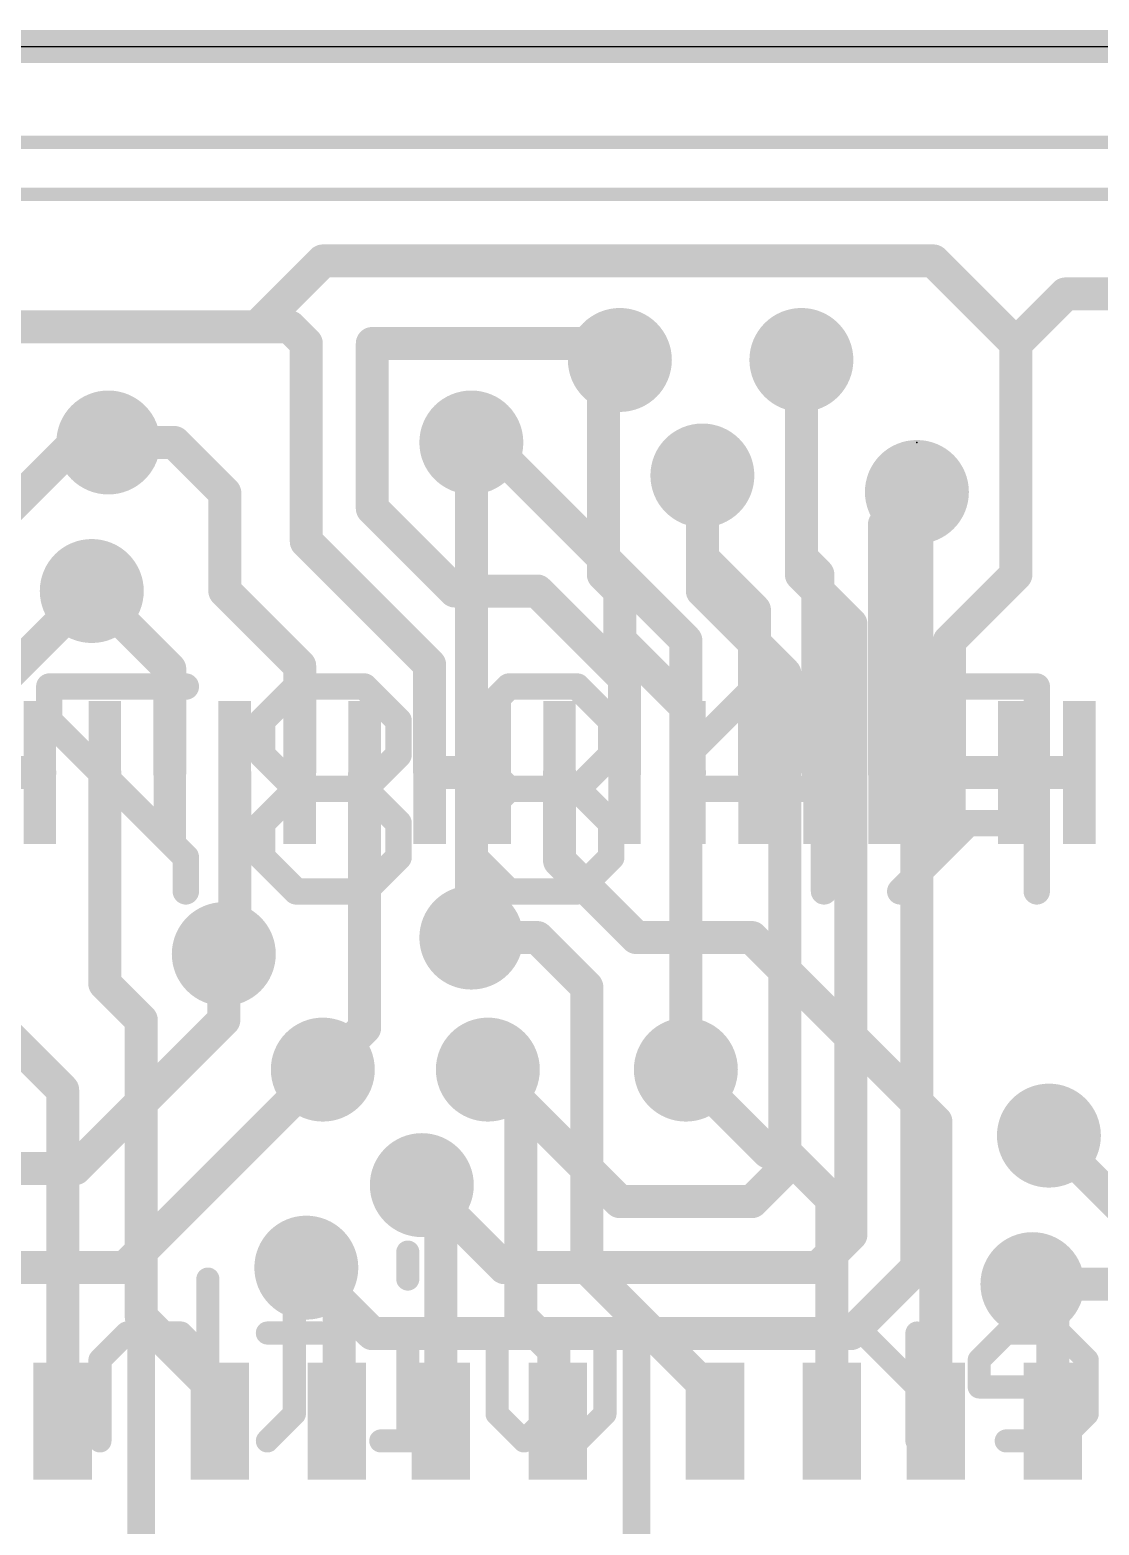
# Model space of a CAD drawing. Extents: x -0.1 to 49.3, y -0.1 to 40.8.
# Drawn here: x 21.61 to 29.84, y 29.26 to 40.77 of the extents above; entities that cross this region are included whole.
import ezdxf

# ---------------------------------------------------------------- set-up
doc = ezdxf.new("R2010")
doc.units = 0
for name, color, linetype in [('1', 12, 'CONTINUOUS'), ('16', 132, 'CONTINUOUS'), ('18', 110, 'CONTINUOUS'), ('20', 53, 'CONTINUOUS'), ('21', 40, 'CONTINUOUS'), ('22', 6, 'CONTINUOUS'), ('23', 53, 'CONTINUOUS')]:
    doc.layers.add(name, color=color, linetype=linetype)

# ---------------------------------------------------------------- blocks, each defined once
blk = doc.blocks.new('RECT')
blk.add_solid([(-0.5, -0.5), (0.5, -0.5), (-0.5, 0.5), (0.5, 0.5)])
blk = doc.blocks.new('ROUNDV')
at = {"const_width": 0.5}
blk.add_lwpolyline([(0, -0.25, 1), (0, 0.25, 1), (0, -0.25)], format="xyb", dxfattribs=at)

msp = doc.modelspace()

# ---------------------------------------------------------------- linework, layer by layer
at = {"layer": '1', "const_width": 0.254}
for points in [[(23.868, 38.989), (23.36, 38.481)], [(28.567, 38.989), (23.868, 38.989)], [(29.202, 38.354), (28.567, 38.989)], [(29.583, 38.735), (29.202, 38.354)], [(32.885, 38.735), (29.583, 38.735)], [(23.36, 38.481), (21.201, 38.481)], [(23.614, 38.481), (23.36, 38.481)], [(23.741, 38.354), (23.614, 38.481)], [(23.741, 36.83), (23.741, 38.354)], [(25.646, 38.354), (24.249, 38.354)], [(24.249, 38.354), (24.249, 37.084)], [(26.027, 38.354), (25.646, 38.354)], [(26.154, 38.227), (26.027, 38.354)], [(29.202, 36.576), (29.202, 38.354)], [(27.551, 38.227), (27.551, 36.703)], [(22.217, 37.592), (22.725, 37.592)], [(23.114, 37.203), (22.725, 37.592)], [(25.138, 37.592), (25.011, 37.592)], [(26.662, 36.068), (25.138, 37.592)], [(26.789, 37.338), (26.789, 36.703)], [(23.114, 36.449), (23.114, 37.203)], [(28.44, 37.211), (28.19, 36.961)], [(24.249, 37.084), (24.884, 36.449)], [(28.19, 36.961), (28.19, 35.052)], [(24.69, 35.881), (23.741, 36.83)], [(26.789, 36.703), (27.19, 36.302)], [(27.551, 36.703), (27.678, 36.576)], [(27.678, 36.576), (27.678, 35.064)], [(28.69, 36.064), (29.202, 36.576)], [(22.69, 35.849), (22.09, 36.449)], [(23.69, 35.873), (23.114, 36.449)], [(24.884, 36.449), (25.519, 36.449)], [(25.519, 36.449), (26.19, 35.778)], [(27.19, 36.302), (27.19, 35.052)], [(26.662, 36.068), (26.662, 35.08)], [(28.69, 35.052), (28.69, 36.064)], [(22.69, 35.052), (22.69, 35.849)], [(23.69, 35.873), (23.69, 35.052)], [(24.69, 35.052), (24.69, 35.881)], [(26.19, 35.778), (26.19, 35.052)], [(21.19, 35.052), (21.69, 35.052)], [(22.19, 35.052), (22.19, 33.428)], [(23.19, 35.052), (23.19, 33.739)], [(24.19, 33.088), (24.19, 35.052)], [(24.69, 35.052), (25.19, 35.052)], [(25.69, 34.373), (25.69, 35.052)], [(26.662, 35.08), (26.69, 35.052)], [(27.678, 35.064), (27.69, 35.052)], [(28.69, 35.052), (29.19, 35.052)], [(29.19, 35.052), (29.69, 35.052)], [(26.281, 33.782), (25.69, 34.373)], [(23.19, 33.739), (23.106, 33.655)], [(25.519, 33.782), (25.011, 33.782)], [(25.9, 33.401), (25.519, 33.782)], [(27.17, 33.782), (26.281, 33.782)], [(28.586, 32.366), (27.17, 33.782)], [(22.19, 33.428), (22.471, 33.147)], [(25.9, 31.242), (25.9, 33.401)], [(21.866, 32.609), (21.201, 33.274)], [(22.471, 33.147), (22.471, 30.861)], [(23.868, 32.766), (24.19, 33.088)], [(25.138, 32.766), (25.392, 32.512)], [(27.297, 32.131), (26.662, 32.766)], [(21.866, 30.06), (21.866, 32.609)], [(25.392, 32.512), (25.392, 30.861)], [(28.586, 30.06), (28.586, 32.366)], [(30.091, 31.623), (29.456, 32.258)], [(27.424, 32.131), (27.297, 32.131)], [(27.786, 31.769), (27.424, 32.131)], [(24.776, 31.731), (24.63, 31.877)], [(27.786, 30.06), (27.786, 31.769)], [(24.776, 30.06), (24.776, 31.731)], [(23.995, 30.988), (23.741, 31.242)], [(26.886, 30.256), (25.9, 31.242)], [(29.486, 30.958), (29.329, 31.115)], [(23.995, 30.079), (23.995, 30.988)], [(29.486, 30.06), (29.486, 30.958)], [(22.471, 30.861), (23.076, 30.256)], [(25.392, 30.861), (25.646, 30.607)], [(25.646, 30.607), (25.646, 30.09)], [(23.076, 30.256), (23.076, 30.06)], [(26.886, 30.06), (26.886, 30.256)], [(23.976, 30.06), (23.995, 30.079)], [(25.646, 30.09), (25.676, 30.06)]]:
    msp.add_lwpolyline(points, dxfattribs=at)
at = {"layer": '1', "const_width": 0.127}
for points in [[(23.868, 39.0525, 1), (23.868, 38.9255)], [(23.9129, 38.9441, 1), (23.8231, 39.0339)], [(28.6119, 39.0339, 1), (28.5221, 38.9441)], [(28.567, 38.9255, 1), (28.567, 39.0525)], [(29.583, 38.7985, 1), (29.583, 38.6715)], [(29.6279, 38.6901, 1), (29.5381, 38.7799)], [(23.36, 38.5445, 1), (23.36, 38.4175)], [(23.3151, 38.5259, 1), (23.4049, 38.4361)], [(23.36, 38.4175, 1), (23.36, 38.5445)], [(23.6589, 38.5259, 1), (23.5691, 38.4361)], [(23.614, 38.4175, 1), (23.614, 38.5445)], [(23.8045, 38.354, 1), (23.6775, 38.354)], [(23.6961, 38.3091, 1), (23.7859, 38.3989)], [(24.249, 38.4175, 1), (24.249, 38.2905)], [(24.3125, 38.354, 1), (24.1855, 38.354)], [(25.646, 38.4175, 1), (25.646, 38.2905)], [(25.646, 38.2905, 1), (25.646, 38.4175)], [(26.0719, 38.3989, 1), (25.9821, 38.3091)], [(26.027, 38.2905, 1), (26.027, 38.4175)], [(29.2655, 38.354, 1), (29.1385, 38.354)], [(29.1571, 38.3989, 1), (29.2469, 38.3091)], [(29.1571, 38.3091, 1), (29.2469, 38.3989)], [(26.1091, 38.1821, 1), (26.1989, 38.2719)], [(27.6145, 38.227, 1), (27.4875, 38.227)], [(22.217, 37.6555, 1), (22.217, 37.5285)], [(22.7699, 37.6369, 1), (22.6801, 37.5471)], [(22.725, 37.5285, 1), (22.725, 37.6555)], [(25.011, 37.6555, 1), (25.011, 37.5285)], [(25.1829, 37.6369, 1), (25.0931, 37.5471)], [(25.138, 37.5285, 1), (25.138, 37.6555)], [(26.8525, 37.338, 1), (26.7255, 37.338)], [(23.1775, 37.203, 1), (23.0505, 37.203)], [(23.0691, 37.1581, 1), (23.1589, 37.2479)], [(28.4849, 37.1661, 1), (28.3951, 37.2559)], [(24.2939, 37.1289, 1), (24.2041, 37.0391)], [(24.1855, 37.084, 1), (24.3125, 37.084)], [(28.2535, 36.961, 1), (28.1265, 36.961)], [(28.1451, 37.0059, 1), (28.2349, 36.9161)], [(23.7859, 36.8749, 1), (23.6961, 36.7851)], [(23.6775, 36.83, 1), (23.8045, 36.83)], [(26.8339, 36.7479, 1), (26.7441, 36.6581)], [(27.5959, 36.7479, 1), (27.5061, 36.6581)], [(26.7255, 36.703, 1), (26.8525, 36.703)], [(27.4875, 36.703, 1), (27.6145, 36.703)], [(27.7415, 36.576, 1), (27.6145, 36.576)], [(27.6331, 36.5311, 1), (27.7229, 36.6209)], [(29.1385, 36.576, 1), (29.2655, 36.576)], [(29.2469, 36.5311, 1), (29.1571, 36.6209)], [(22.1349, 36.4939, 1), (22.0451, 36.4041)], [(23.1589, 36.4939, 1), (23.0691, 36.4041)], [(23.0505, 36.449, 1), (23.1775, 36.449)], [(24.884, 36.5125, 1), (24.884, 36.3855)], [(24.8391, 36.4041, 1), (24.9289, 36.4939)], [(25.5639, 36.4939, 1), (25.4741, 36.4041)], [(25.519, 36.3855, 1), (25.519, 36.5125)], [(27.2535, 36.302, 1), (27.1265, 36.302)], [(27.1451, 36.2571, 1), (27.2349, 36.3469)], [(26.7255, 36.068, 1), (26.5985, 36.068)], [(26.6171, 36.0231, 1), (26.7069, 36.1129)], [(28.7535, 36.064, 1), (28.6265, 36.064)], [(28.6451, 36.1089, 1), (28.7349, 36.0191)], [(22.7535, 35.849, 1), (22.6265, 35.849)], [(22.6451, 35.8041, 1), (22.7349, 35.8939)], [(23.7535, 35.873, 1), (23.6265, 35.873)], [(23.6451, 35.8281, 1), (23.7349, 35.9179)], [(24.7535, 35.881, 1), (24.6265, 35.881)], [(24.6451, 35.8361, 1), (24.7349, 35.9259)], [(26.2535, 35.778, 1), (26.1265, 35.778)], [(26.1451, 35.7331, 1), (26.2349, 35.8229)], [(21.69, 34.9885, 1), (21.69, 35.1155)], [(22.2535, 35.052, 1), (22.1265, 35.052)], [(22.6265, 35.052, 1), (22.7535, 35.052)], [(23.2535, 35.052, 1), (23.1265, 35.052)], [(23.6265, 35.052, 1), (23.7535, 35.052)], [(24.2535, 35.052, 1), (24.1265, 35.052)], [(24.69, 35.1155, 1), (24.69, 34.9885)], [(24.6265, 35.052, 1), (24.7535, 35.052)], [(25.19, 34.9885, 1), (25.19, 35.1155)], [(25.7535, 35.052, 1), (25.6265, 35.052)], [(26.1265, 35.052, 1), (26.2535, 35.052)], [(26.7069, 35.1249, 1), (26.6171, 35.0351)], [(26.5985, 35.08, 1), (26.7255, 35.08)], [(26.6451, 35.0071, 1), (26.7349, 35.0969)], [(27.1265, 35.052, 1), (27.2535, 35.052)], [(27.7229, 35.1089, 1), (27.6331, 35.0191)], [(27.6145, 35.064, 1), (27.7415, 35.064)], [(27.6451, 35.0071, 1), (27.7349, 35.0969)], [(28.1265, 35.052, 1), (28.2535, 35.052)], [(28.69, 35.1155, 1), (28.69, 34.9885)], [(28.6265, 35.052, 1), (28.7535, 35.052)], [(29.19, 35.1155, 1), (29.19, 34.9885)], [(29.19, 34.9885, 1), (29.19, 35.1155)], [(29.69, 34.9885, 1), (29.69, 35.1155)], [(25.7349, 34.4179, 1), (25.6451, 34.3281)], [(25.6265, 34.373, 1), (25.7535, 34.373)], [(23.2349, 33.6941, 1), (23.1451, 33.7839)], [(25.011, 33.8455, 1), (25.011, 33.7185)], [(25.5639, 33.8269, 1), (25.4741, 33.7371)], [(25.519, 33.7185, 1), (25.519, 33.8455)], [(26.281, 33.8455, 1), (26.281, 33.7185)], [(26.2361, 33.7371, 1), (26.3259, 33.8269)], [(27.2149, 33.8269, 1), (27.1251, 33.7371)], [(27.17, 33.7185, 1), (27.17, 33.8455)], [(23.0611, 33.6999, 1), (23.1509, 33.6101)], [(23.1265, 33.739, 1), (23.2535, 33.739)], [(22.2349, 33.4729, 1), (22.1451, 33.3831)], [(22.1265, 33.428, 1), (22.2535, 33.428)], [(25.9635, 33.401, 1), (25.8365, 33.401)], [(25.8551, 33.3561, 1), (25.9449, 33.4459)], [(22.5345, 33.147, 1), (22.4075, 33.147)], [(22.4261, 33.1021, 1), (22.5159, 33.1919)], [(24.1265, 33.088, 1), (24.2535, 33.088)], [(24.2349, 33.0431, 1), (24.1451, 33.1329)], [(23.8231, 32.8109, 1), (23.9129, 32.7211)], [(25.1829, 32.8109, 1), (25.0931, 32.7211)], [(26.7069, 32.8109, 1), (26.6171, 32.7211)], [(21.9295, 32.609, 1), (21.8025, 32.609)], [(21.8211, 32.5641, 1), (21.9109, 32.6539)], [(25.4555, 32.512, 1), (25.3285, 32.512)], [(25.3471, 32.4671, 1), (25.4369, 32.5569)], [(28.6495, 32.366, 1), (28.5225, 32.366)], [(28.5411, 32.3211, 1), (28.6309, 32.4109)], [(29.5009, 32.3029, 1), (29.4111, 32.2131)], [(27.297, 32.1945, 1), (27.297, 32.0675)], [(27.2521, 32.0861, 1), (27.3419, 32.1759)], [(27.4689, 32.1759, 1), (27.3791, 32.0861)], [(27.424, 32.0675, 1), (27.424, 32.1945)], [(24.6749, 31.9219, 1), (24.5851, 31.8321)], [(27.8495, 31.769, 1), (27.7225, 31.769)], [(27.7411, 31.7241, 1), (27.8309, 31.8139)], [(24.8395, 31.731, 1), (24.7125, 31.731)], [(24.7311, 31.6861, 1), (24.8209, 31.7759)], [(23.7859, 31.2869, 1), (23.6961, 31.1971)], [(25.9449, 31.2869, 1), (25.8551, 31.1971)], [(25.8365, 31.242, 1), (25.9635, 31.242)], [(29.3739, 31.1599, 1), (29.2841, 31.0701)], [(24.0585, 30.988, 1), (23.9315, 30.988)], [(23.9501, 30.9431, 1), (24.0399, 31.0329)], [(29.5495, 30.958, 1), (29.4225, 30.958)], [(22.5159, 30.9059, 1), (22.4261, 30.8161)], [(25.4369, 30.9059, 1), (25.3471, 30.8161)], [(29.4411, 30.9131, 1), (29.5309, 31.0029)], [(22.4075, 30.861, 1), (22.5345, 30.861)], [(25.3285, 30.861, 1), (25.4555, 30.861)], [(25.7095, 30.607, 1), (25.5825, 30.607)], [(25.6011, 30.5621, 1), (25.6909, 30.6519)], [(23.1395, 30.256, 1), (23.0125, 30.256)], [(26.9495, 30.256, 1), (26.8225, 30.256)], [(23.0311, 30.2111, 1), (23.1209, 30.3009)], [(26.8411, 30.2111, 1), (26.9309, 30.3009)], [(23.9311, 30.1049, 1), (24.0209, 30.0151)], [(24.0399, 30.0341, 1), (23.9501, 30.1239)], [(25.6909, 30.1349, 1), (25.6011, 30.0451)], [(25.5825, 30.09, 1), (25.7095, 30.09)], [(25.6311, 30.0151, 1), (25.7209, 30.1049)], [(21.8025, 30.06, 1), (21.9295, 30.06)], [(23.0125, 30.06, 1), (23.1395, 30.06)], [(23.9315, 30.079, 1), (24.0585, 30.079)], [(24.7125, 30.06, 1), (24.8395, 30.06)], [(26.8225, 30.06, 1), (26.9495, 30.06)], [(27.7225, 30.06, 1), (27.8495, 30.06)], [(28.5225, 30.06, 1), (28.6495, 30.06)], [(29.4225, 30.06, 1), (29.5495, 30.06)]]:
    msp.add_lwpolyline(points, format="xyb", dxfattribs=at)
at = {"layer": '16', "const_width": 0.254}
for points in [[(49.133, 40.64), (0.254, 40.64)], [(26.027, 38.1), (26.154, 38.227)], [(27.551, 36.576), (27.551, 38.227)], [(26.027, 36.576), (26.027, 38.1)], [(19.296, 34.925), (21.963, 37.592)], [(21.963, 37.592), (22.217, 37.592)], [(25.011, 33.782), (25.011, 37.592)], [(26.789, 36.449), (26.789, 37.338)], [(28.44, 31.242), (28.44, 37.211)], [(26.154, 36.449), (26.027, 36.576)], [(27.932, 36.195), (27.551, 36.576)], [(21.201, 35.56), (22.09, 36.449)], [(26.154, 36.068), (26.154, 36.449)], [(27.424, 35.814), (26.789, 36.449)], [(27.932, 31.496), (27.932, 36.195)], [(26.662, 35.56), (26.154, 36.068)], [(27.424, 32.004), (27.424, 35.814)], [(26.662, 32.766), (26.662, 35.56)], [(23.106, 33.655), (23.106, 33.147)], [(23.106, 33.147), (21.963, 32.004)], [(22.344, 31.242), (23.868, 32.766)], [(25.138, 32.766), (26.154, 31.75)], [(29.456, 32.258), (30.091, 31.623)], [(21.963, 32.004), (21.074, 32.004)], [(27.17, 31.75), (27.424, 32.004)], [(24.63, 31.877), (25.265, 31.242)], [(26.154, 31.75), (27.17, 31.75)], [(27.678, 31.242), (27.932, 31.496)], [(18.788, 31.242), (22.344, 31.242)], [(23.741, 31.242), (24.249, 30.734)], [(25.265, 31.242), (27.678, 31.242)], [(27.932, 30.734), (28.44, 31.242)], [(29.329, 31.115), (32.123, 31.115)], [(24.249, 30.734), (27.932, 30.734)]]:
    msp.add_lwpolyline(points, dxfattribs=at)
at = {"layer": '16', "const_width": 0.127}
for points in [[(26.1989, 38.1821, 1), (26.1091, 38.2719)], [(27.6145, 38.227, 1), (27.4875, 38.227)], [(26.0905, 38.1, 1), (25.9635, 38.1)], [(25.9821, 38.1449, 1), (26.0719, 38.0551)], [(21.963, 37.6555, 1), (21.963, 37.5285)], [(22.0079, 37.5471, 1), (21.9181, 37.6369)], [(22.217, 37.5285, 1), (22.217, 37.6555)], [(25.0745, 37.592, 1), (24.9475, 37.592)], [(26.8525, 37.338, 1), (26.7255, 37.338)], [(28.5035, 37.211, 1), (28.3765, 37.211)], [(26.0719, 36.6209, 1), (25.9821, 36.5311)], [(25.9635, 36.576, 1), (26.0905, 36.576)], [(27.5959, 36.6209, 1), (27.5061, 36.5311)], [(27.4875, 36.576, 1), (27.6145, 36.576)], [(22.1349, 36.4041, 1), (22.0451, 36.4939)], [(26.2175, 36.449, 1), (26.0905, 36.449)], [(26.1091, 36.4041, 1), (26.1989, 36.4939)], [(26.8339, 36.4939, 1), (26.7441, 36.4041)], [(26.7255, 36.449, 1), (26.8525, 36.449)], [(27.9955, 36.195, 1), (27.8685, 36.195)], [(27.8871, 36.1501, 1), (27.9769, 36.2399)], [(26.1989, 36.1129, 1), (26.1091, 36.0231)], [(26.0905, 36.068, 1), (26.2175, 36.068)], [(27.4875, 35.814, 1), (27.3605, 35.814)], [(27.3791, 35.7691, 1), (27.4689, 35.8589)], [(26.7255, 35.56, 1), (26.5985, 35.56)], [(26.6171, 35.5151, 1), (26.7069, 35.6049)], [(24.9475, 33.782, 1), (25.0745, 33.782)], [(23.1695, 33.655, 1), (23.0425, 33.655)], [(23.1509, 33.1021, 1), (23.0611, 33.1919)], [(23.0425, 33.147, 1), (23.1695, 33.147)], [(23.9129, 32.7211, 1), (23.8231, 32.8109)], [(25.1829, 32.8109, 1), (25.0931, 32.7211)], [(26.5985, 32.766, 1), (26.7255, 32.766)], [(29.5009, 32.3029, 1), (29.4111, 32.2131)], [(21.9181, 32.0489, 1), (22.0079, 31.9591)], [(21.963, 31.9405, 1), (21.963, 32.0675)], [(27.4689, 31.9591, 1), (27.3791, 32.0489)], [(24.6749, 31.9219, 1), (24.5851, 31.8321)], [(27.3605, 32.004, 1), (27.4875, 32.004)], [(26.154, 31.8135, 1), (26.154, 31.6865)], [(27.17, 31.6865, 1), (27.17, 31.8135)], [(26.1091, 31.7051, 1), (26.1989, 31.7949)], [(27.1251, 31.7949, 1), (27.2149, 31.7051)], [(27.8685, 31.496, 1), (27.9955, 31.496)], [(27.9769, 31.4511, 1), (27.8871, 31.5409)], [(22.2991, 31.2869, 1), (22.3889, 31.1971)], [(22.344, 31.1785, 1), (22.344, 31.3055)], [(23.7859, 31.2869, 1), (23.6961, 31.1971)], [(25.265, 31.3055, 1), (25.265, 31.1785)], [(25.2201, 31.1971, 1), (25.3099, 31.2869)], [(27.6331, 31.2869, 1), (27.7229, 31.1971)], [(27.678, 31.1785, 1), (27.678, 31.3055)], [(28.3765, 31.242, 1), (28.5035, 31.242)], [(28.4849, 31.1971, 1), (28.3951, 31.2869)], [(29.329, 31.1785, 1), (29.329, 31.0515)], [(24.249, 30.7975, 1), (24.249, 30.6705)], [(24.2041, 30.6891, 1), (24.2939, 30.7789)], [(27.8871, 30.7789, 1), (27.9769, 30.6891)], [(27.932, 30.6705, 1), (27.932, 30.7975)]]:
    msp.add_lwpolyline(points, format="xyb", dxfattribs=at)
at = {"layer": '20'}
msp.add_line((2.54, 40.64), (45.72, 40.64), dxfattribs=at)
at = {"layer": '21'}
for points, const_width in [([(38.79, 39.902), (18.09, 39.902)], 0.1016), ([(18.49, 39.502), (38.39, 39.502)], 0.1016), ([(22.466, 30.61), (22.466, 27.81)], 0.2032), ([(22.476, 27.81), (22.476, 30.61)], 0.2032), ([(26.276, 30.61), (26.276, 27.81)], 0.2032), ([(26.286, 27.81), (26.286, 30.61)], 0.2032)]:
    msp.add_lwpolyline(points, dxfattribs=dict(at, const_width=const_width))
at = {"layer": '21', "const_width": 0.1016}
for points in [[(22.5168, 30.61, 1), (22.4152, 30.61)], [(22.5268, 30.61, 1), (22.4252, 30.61)], [(26.3268, 30.61, 1), (26.2252, 30.61)], [(26.3368, 30.61, 1), (26.2352, 30.61)]]:
    msp.add_lwpolyline(points, format="xyb", dxfattribs=at)
at = {"layer": '22'}
for points, const_width in [([(22.8138, 35.7137), (21.763, 35.7137)], 0.2032), ([(21.763, 35.7137), (21.763, 35.4511)], 0.2032), ([(23.6629, 35.7137), (23.4002, 35.4511)], 0.2032), ([(24.1882, 35.7137), (23.6629, 35.7137)], 0.2032), ([(24.4509, 35.4511), (24.1882, 35.7137)], 0.2032), ([(25.3, 35.7137), (25.0373, 35.4511)], 0.2032), ([(25.8254, 35.7137), (25.3, 35.7137)], 0.2032), ([(26.0881, 35.4511), (25.8254, 35.7137)], 0.2032), ([(27.1999, 35.7137), (26.6745, 35.1884)], 0.2032), ([(27.7252, 35.1884), (27.1999, 35.7137)], 0.2032), ([(28.5743, 35.7137), (28.3116, 35.4511)], 0.2032), ([(29.3624, 35.7137), (28.5743, 35.7137)], 0.2032), ([(29.3624, 34.1376), (29.3624, 35.7137)], 0.2032), ([(21.763, 35.4511), (22.8138, 34.4003)], 0.2032), ([(23.4002, 35.4511), (23.4002, 35.1884)], 0.2032), ([(24.4509, 35.1884), (24.4509, 35.4511)], 0.2032), ([(25.0373, 35.4511), (25.0373, 35.1884)], 0.2032), ([(26.0881, 35.1884), (26.0881, 35.4511)], 0.2032), ([(28.3116, 35.4511), (28.3116, 34.9257)], 0.2032), ([(23.4002, 35.1884), (23.6629, 34.9257)], 0.2032), ([(24.1882, 34.9257), (24.4509, 35.1884)], 0.2032), ([(25.0373, 35.1884), (25.3, 34.9257)], 0.2032), ([(25.8254, 34.9257), (26.0881, 35.1884)], 0.2032), ([(26.6745, 35.1884), (26.6745, 34.1376)], 0.2032), ([(27.7252, 34.1376), (27.7252, 35.1884)], 0.2032), ([(23.6629, 34.9257), (23.4002, 34.663)], 0.2032), ([(24.1882, 34.9257), (23.6629, 34.9257)], 0.2032), ([(24.4509, 34.663), (24.1882, 34.9257)], 0.2032), ([(25.3, 34.9257), (25.0373, 34.663)], 0.2032), ([(25.8254, 34.9257), (25.3, 34.9257)], 0.2032), ([(26.0881, 34.663), (25.8254, 34.9257)], 0.2032), ([(27.7252, 34.9257), (26.6745, 34.9257)], 0.2032), ([(28.3116, 34.9257), (28.5743, 34.663)], 0.2032), ([(23.4002, 34.663), (23.4002, 34.4003)], 0.2032), ([(24.4509, 34.4003), (24.4509, 34.663)], 0.2032), ([(25.0373, 34.663), (25.0373, 34.4003)], 0.2032), ([(26.0881, 34.4003), (26.0881, 34.663)], 0.2032), ([(28.837, 34.663), (28.3116, 34.1376)], 0.2032), ([(28.5743, 34.663), (29.3624, 34.663)], 0.2032), ([(22.8138, 34.4003), (22.8138, 34.1376)], 0.2032), ([(23.4002, 34.4003), (23.6629, 34.1376)], 0.2032), ([(24.1882, 34.1376), (24.4509, 34.4003)], 0.2032), ([(25.0373, 34.4003), (25.3, 34.1376)], 0.2032), ([(25.8254, 34.1376), (26.0881, 34.4003)], 0.2032), ([(23.6629, 34.1376), (24.1882, 34.1376)], 0.2032), ([(25.3, 34.1376), (25.8254, 34.1376)], 0.2032), ([(24.5221, 31.3618), (24.5221, 31.1542)], 0.1778), ([(22.9834, 31.1542), (22.9834, 29.9085)], 0.1778), ([(23.6489, 30.9466), (23.6489, 30.1161)], 0.1778), ([(22.3606, 30.7389), (22.153, 30.5313)], 0.1778), ([(22.7758, 30.7389), (22.3606, 30.7389)], 0.1778), ([(22.9834, 30.5313), (22.7758, 30.7389)], 0.1778), ([(23.8566, 30.7389), (23.4413, 30.7389)], 0.1778), ([(24.7297, 30.7389), (24.5221, 30.7389)], 0.1778), ([(24.5221, 30.7389), (24.5221, 29.9085)], 0.1778), ([(25.209, 30.1161), (25.209, 30.7389)], 0.1778), ([(26.0394, 30.7389), (26.0394, 30.1161)], 0.1778), ([(28.0254, 30.7389), (27.8178, 30.7389)], 0.1778), ([(28.4406, 30.3237), (28.0254, 30.7389)], 0.1778), ([(28.4406, 29.9085), (28.4406, 30.7389)], 0.1778), ([(29.1275, 30.7389), (28.9199, 30.5313)], 0.1778), ([(29.5427, 30.7389), (29.1275, 30.7389)], 0.1778), ([(29.7503, 30.5313), (29.5427, 30.7389)], 0.1778), ([(22.153, 30.5313), (22.153, 29.9085)], 0.1778), ([(28.9199, 30.5313), (28.9199, 30.3237)], 0.1778), ([(29.7503, 30.1161), (29.7503, 30.5313)], 0.1778), ([(28.9199, 30.3237), (29.7503, 30.3237)], 0.1778), ([(23.6489, 30.1161), (23.4413, 29.9085)], 0.1778), ([(25.4166, 29.9085), (25.209, 30.1161)], 0.1778), ([(25.6242, 30.1161), (25.4166, 29.9085)], 0.1778), ([(25.8318, 29.9085), (25.6242, 30.1161)], 0.1778), ([(26.0394, 30.1161), (25.8318, 29.9085)], 0.1778), ([(29.5427, 29.9085), (29.7503, 30.1161)], 0.1778), ([(24.7297, 29.9085), (24.3145, 29.9085)], 0.1778), ([(29.1275, 29.9085), (29.5427, 29.9085)], 0.1778)]:
    msp.add_lwpolyline(points, dxfattribs=dict(at, const_width=const_width))
for points, const_width in [([(21.763, 35.7645, 1), (21.763, 35.6629)], 0.1016), ([(21.8138, 35.7137, 1), (21.7122, 35.7137)], 0.1016), ([(22.8138, 35.6629, 1), (22.8138, 35.7645)], 0.1016), ([(23.6629, 35.7645, 1), (23.6629, 35.6629)], 0.1016), ([(23.6988, 35.6778, 1), (23.6269, 35.7497)], 0.1016), ([(24.2242, 35.7497, 1), (24.1523, 35.6778)], 0.1016), ([(24.1882, 35.6629, 1), (24.1882, 35.7645)], 0.1016), ([(25.3, 35.7645, 1), (25.3, 35.6629)], 0.1016), ([(25.3359, 35.6778, 1), (25.2641, 35.7497)], 0.1016), ([(25.8613, 35.7497, 1), (25.7895, 35.6778)], 0.1016), ([(25.8254, 35.6629, 1), (25.8254, 35.7645)], 0.1016), ([(27.2358, 35.7497, 1), (27.1639, 35.6778)], 0.1016), ([(27.2358, 35.6778, 1), (27.1639, 35.7497)], 0.1016), ([(28.5743, 35.7645, 1), (28.5743, 35.6629)], 0.1016), ([(28.6102, 35.6778, 1), (28.5384, 35.7497)], 0.1016), ([(29.4132, 35.7137, 1), (29.3116, 35.7137)], 0.1016), ([(29.3624, 35.6629, 1), (29.3624, 35.7645)], 0.1016), ([(21.7989, 35.487, 1), (21.7271, 35.4151)], 0.1016), ([(21.7122, 35.4511, 1), (21.8138, 35.4511)], 0.1016), ([(23.3642, 35.487, 1), (23.4361, 35.4151)], 0.1016), ([(23.451, 35.4511, 1), (23.3494, 35.4511)], 0.1016), ([(24.5017, 35.4511, 1), (24.4001, 35.4511)], 0.1016), ([(24.415, 35.4151, 1), (24.4869, 35.487)], 0.1016), ([(25.0881, 35.4511, 1), (24.9865, 35.4511)], 0.1016), ([(25.0014, 35.487, 1), (25.0732, 35.4151)], 0.1016), ([(26.1389, 35.4511, 1), (26.0373, 35.4511)], 0.1016), ([(26.0522, 35.4151, 1), (26.124, 35.487)], 0.1016), ([(28.3624, 35.4511, 1), (28.2608, 35.4511)], 0.1016), ([(28.2757, 35.487, 1), (28.3476, 35.4151)], 0.1016), ([(23.4361, 35.2243, 1), (23.3642, 35.1524)], 0.1016), ([(23.3494, 35.1884, 1), (23.451, 35.1884)], 0.1016), ([(24.4001, 35.1884, 1), (24.5017, 35.1884)], 0.1016), ([(24.4869, 35.1524, 1), (24.415, 35.2243)], 0.1016), ([(25.0732, 35.2243, 1), (25.0014, 35.1524)], 0.1016), ([(24.9865, 35.1884, 1), (25.0881, 35.1884)], 0.1016), ([(26.0373, 35.1884, 1), (26.1389, 35.1884)], 0.1016), ([(26.124, 35.1524, 1), (26.0522, 35.2243)], 0.1016), ([(26.7253, 35.1884, 1), (26.6237, 35.1884)], 0.1016), ([(26.6386, 35.2243, 1), (26.7104, 35.1524)], 0.1016), ([(27.776, 35.1884, 1), (27.6744, 35.1884)], 0.1016), ([(27.6893, 35.1524, 1), (27.7612, 35.2243)], 0.1016), ([(23.6629, 34.9765, 1), (23.6629, 34.8749)], 0.1016), ([(23.6988, 34.8898, 1), (23.6269, 34.9616)], 0.1016), ([(23.6269, 34.8898, 1), (23.6988, 34.9616)], 0.1016), ([(24.2242, 34.9616, 1), (24.1523, 34.8898)], 0.1016), ([(24.1523, 34.9616, 1), (24.2242, 34.8898)], 0.1016), ([(24.1882, 34.8749, 1), (24.1882, 34.9765)], 0.1016), ([(25.3, 34.9765, 1), (25.3, 34.8749)], 0.1016), ([(25.3359, 34.8898, 1), (25.2641, 34.9616)], 0.1016), ([(25.2641, 34.8898, 1), (25.3359, 34.9616)], 0.1016), ([(25.8613, 34.9616, 1), (25.7895, 34.8898)], 0.1016), ([(25.7895, 34.9616, 1), (25.8613, 34.8898)], 0.1016), ([(25.8254, 34.8749, 1), (25.8254, 34.9765)], 0.1016), ([(26.6745, 34.9765, 1), (26.6745, 34.8749)], 0.1016), ([(27.7252, 34.8749, 1), (27.7252, 34.9765)], 0.1016), ([(28.3476, 34.9616, 1), (28.2757, 34.8898)], 0.1016), ([(28.2608, 34.9257, 1), (28.3624, 34.9257)], 0.1016), ([(23.3642, 34.6989, 1), (23.4361, 34.6271)], 0.1016), ([(23.451, 34.663, 1), (23.3494, 34.663)], 0.1016), ([(24.5017, 34.663, 1), (24.4001, 34.663)], 0.1016), ([(24.415, 34.6271, 1), (24.4869, 34.6989)], 0.1016), ([(25.0881, 34.663, 1), (24.9865, 34.663)], 0.1016), ([(25.0014, 34.6989, 1), (25.0732, 34.6271)], 0.1016), ([(26.1389, 34.663, 1), (26.0373, 34.663)], 0.1016), ([(26.0522, 34.6271, 1), (26.124, 34.6989)], 0.1016), ([(28.5743, 34.7138, 1), (28.5743, 34.6122)], 0.1016), ([(28.5384, 34.6271, 1), (28.6102, 34.6989)], 0.1016), ([(28.8729, 34.6271, 1), (28.8011, 34.6989)], 0.1016), ([(29.3624, 34.6122, 1), (29.3624, 34.7138)], 0.1016), ([(22.8646, 34.4003, 1), (22.763, 34.4003)], 0.1016), ([(22.7779, 34.3644, 1), (22.8497, 34.4362)], 0.1016), ([(23.4361, 34.4362, 1), (23.3642, 34.3644)], 0.1016), ([(23.3494, 34.4003, 1), (23.451, 34.4003)], 0.1016), ([(24.4001, 34.4003, 1), (24.5017, 34.4003)], 0.1016), ([(24.4869, 34.3644, 1), (24.415, 34.4362)], 0.1016), ([(25.0732, 34.4362, 1), (25.0014, 34.3644)], 0.1016), ([(24.9865, 34.4003, 1), (25.0881, 34.4003)], 0.1016), ([(26.0373, 34.4003, 1), (26.1389, 34.4003)], 0.1016), ([(26.124, 34.3644, 1), (26.0522, 34.4362)], 0.1016), ([(22.763, 34.1376, 1), (22.8646, 34.1376)], 0.1016), ([(23.6629, 34.1884, 1), (23.6629, 34.0868)], 0.1016), ([(23.6269, 34.1017, 1), (23.6988, 34.1735)], 0.1016), ([(24.1523, 34.1735, 1), (24.2242, 34.1017)], 0.1016), ([(24.1882, 34.0868, 1), (24.1882, 34.1884)], 0.1016), ([(25.3, 34.1884, 1), (25.3, 34.0868)], 0.1016), ([(25.2641, 34.1017, 1), (25.3359, 34.1735)], 0.1016), ([(25.7895, 34.1735, 1), (25.8613, 34.1017)], 0.1016), ([(25.8254, 34.0868, 1), (25.8254, 34.1884)], 0.1016), ([(26.6237, 34.1376, 1), (26.7253, 34.1376)], 0.1016), ([(27.6744, 34.1376, 1), (27.776, 34.1376)], 0.1016), ([(28.2757, 34.1735, 1), (28.3476, 34.1017)], 0.1016), ([(29.3116, 34.1376, 1), (29.4132, 34.1376)], 0.1016), ([(24.5665, 31.3618, 1), (24.4776, 31.3618)], 0.0889), ([(23.0279, 31.1542, 1), (22.939, 31.1542)], 0.0889), ([(24.4776, 31.1542, 1), (24.5665, 31.1542)], 0.0889), ([(23.6934, 30.9466, 1), (23.6045, 30.9466)], 0.0889), ([(22.3606, 30.7834, 1), (22.3606, 30.6945)], 0.0889), ([(22.392, 30.7075, 1), (22.3291, 30.7704)], 0.0889), ([(22.8072, 30.7704, 1), (22.7444, 30.7075)], 0.0889), ([(22.7758, 30.6945, 1), (22.7758, 30.7834)], 0.0889), ([(23.4413, 30.7834, 1), (23.4413, 30.6945)], 0.0889), ([(23.8566, 30.6945, 1), (23.8566, 30.7834)], 0.0889), ([(24.5665, 30.7389, 1), (24.4776, 30.7389)], 0.0889), ([(24.5221, 30.7834, 1), (24.5221, 30.6945)], 0.0889), ([(24.7297, 30.6945, 1), (24.7297, 30.7834)], 0.0889), ([(25.2534, 30.7389, 1), (25.1645, 30.7389)], 0.0889), ([(26.0839, 30.7389, 1), (25.995, 30.7389)], 0.0889), ([(27.8178, 30.7834, 1), (27.8178, 30.6945)], 0.0889), ([(28.0568, 30.7704, 1), (27.9939, 30.7075)], 0.0889), ([(28.0254, 30.6945, 1), (28.0254, 30.7834)], 0.0889), ([(28.485, 30.7389, 1), (28.3961, 30.7389)], 0.0889), ([(29.1275, 30.7834, 1), (29.1275, 30.6945)], 0.0889), ([(29.1589, 30.7075, 1), (29.0961, 30.7704)], 0.0889), ([(29.5741, 30.7704, 1), (29.5113, 30.7075)], 0.0889), ([(29.5427, 30.6945, 1), (29.5427, 30.7834)], 0.0889), ([(22.1974, 30.5313, 1), (22.1085, 30.5313)], 0.0889), ([(22.1215, 30.5628, 1), (22.1844, 30.4999)], 0.0889), ([(22.952, 30.4999, 1), (23.0148, 30.5628)], 0.0889), ([(28.9643, 30.5313, 1), (28.8754, 30.5313)], 0.0889), ([(28.8884, 30.5628, 1), (28.9513, 30.4999)], 0.0889), ([(29.7948, 30.5313, 1), (29.7059, 30.5313)], 0.0889), ([(29.7189, 30.4999, 1), (29.7817, 30.5628)], 0.0889), ([(28.4092, 30.2923, 1), (28.472, 30.3551)], 0.0889), ([(28.9199, 30.3682, 1), (28.9199, 30.2793)], 0.0889), ([(29.7503, 30.2793, 1), (29.7503, 30.3682)], 0.0889), ([(28.8754, 30.3237, 1), (28.9643, 30.3237)], 0.0889), ([(23.6045, 30.1161, 1), (23.6934, 30.1161)], 0.0889), ([(23.6804, 30.0847, 1), (23.6175, 30.1475)], 0.0889), ([(25.2404, 30.1475, 1), (25.1776, 30.0847)], 0.0889), ([(25.1645, 30.1161, 1), (25.2534, 30.1161)], 0.0889), ([(25.6556, 30.1475, 1), (25.5928, 30.0847)], 0.0889), ([(25.6556, 30.0847, 1), (25.5928, 30.1475)], 0.0889), ([(25.995, 30.1161, 1), (26.0839, 30.1161)], 0.0889), ([(26.0709, 30.0847, 1), (26.008, 30.1475)], 0.0889), ([(29.7059, 30.1161, 1), (29.7948, 30.1161)], 0.0889), ([(29.7817, 30.0847, 1), (29.7189, 30.1475)], 0.0889), ([(22.1085, 29.9085, 1), (22.1974, 29.9085)], 0.0889), ([(22.939, 29.9085, 1), (23.0279, 29.9085)], 0.0889), ([(23.4099, 29.9399, 1), (23.4728, 29.8771)], 0.0889), ([(24.3145, 29.953, 1), (24.3145, 29.864)], 0.0889), ([(24.4776, 29.9085, 1), (24.5665, 29.9085)], 0.0889), ([(24.7297, 29.864, 1), (24.7297, 29.953)], 0.0889), ([(25.3852, 29.9399, 1), (25.448, 29.8771)], 0.0889), ([(25.3852, 29.8771, 1), (25.448, 29.9399)], 0.0889), ([(25.8004, 29.9399, 1), (25.8633, 29.8771)], 0.0889), ([(25.8004, 29.8771, 1), (25.8633, 29.9399)], 0.0889), ([(28.3961, 29.9085, 1), (28.485, 29.9085)], 0.0889), ([(29.1275, 29.953, 1), (29.1275, 29.864)], 0.0889), ([(29.5113, 29.9399, 1), (29.5741, 29.8771)], 0.0889), ([(29.5427, 29.864, 1), (29.5427, 29.953)], 0.0889)]:
    msp.add_lwpolyline(points, format="xyb", dxfattribs=dict(at, const_width=const_width))
at = {"layer": '23'}
msp.add_point((28.44, 37.592), dxfattribs=at)

# ---------------------------------------------------------------- block references
at = {"layer": '1', "xscale": 1.1, "yscale": 0.25, "rotation": 90}
for p in [(21.69, 35.052), (22.19, 35.052), (22.69, 35.052), (23.19, 35.052), (23.69, 35.052), (24.19, 35.052), (24.69, 35.052), (25.19, 35.052), (25.69, 35.052), (26.19, 35.052), (26.69, 35.052), (27.19, 35.052), (27.69, 35.052), (28.19, 35.052), (28.69, 35.052), (29.19, 35.052), (29.69, 35.052)]:
    msp.add_blockref('RECT', p, dxfattribs=at)
at = {"layer": '1', "xscale": 0.45, "yscale": 0.9}
for p in [(21.866, 30.06), (23.076, 30.06), (23.976, 30.06), (24.776, 30.06), (25.676, 30.06), (26.886, 30.06), (27.786, 30.06), (28.586, 30.06), (29.486, 30.06)]:
    msp.add_blockref('RECT', p, dxfattribs=at)
at = {"layer": '18', "xscale": 0.8001, "yscale": 0.8001}
for p in [(26.154, 38.227), (26.154, 38.227), (27.551, 38.227), (27.551, 38.227), (22.217, 37.592), (22.217, 37.592), (25.011, 37.592), (25.011, 37.592), (26.789, 37.338), (26.789, 37.338), (28.44, 37.211), (28.44, 37.211), (22.09, 36.449), (22.09, 36.449), (25.011, 33.782), (25.011, 33.782), (23.106, 33.655), (23.106, 33.655), (23.868, 32.766), (23.868, 32.766), (25.138, 32.766), (25.138, 32.766), (26.662, 32.766), (26.662, 32.766), (29.456, 32.258), (29.456, 32.258), (24.63, 31.877), (24.63, 31.877), (23.741, 31.242), (23.741, 31.242), (29.329, 31.115), (29.329, 31.115)]:
    msp.add_blockref('ROUNDV', p, dxfattribs=at)

doc.saveas('drawing.dxf')
